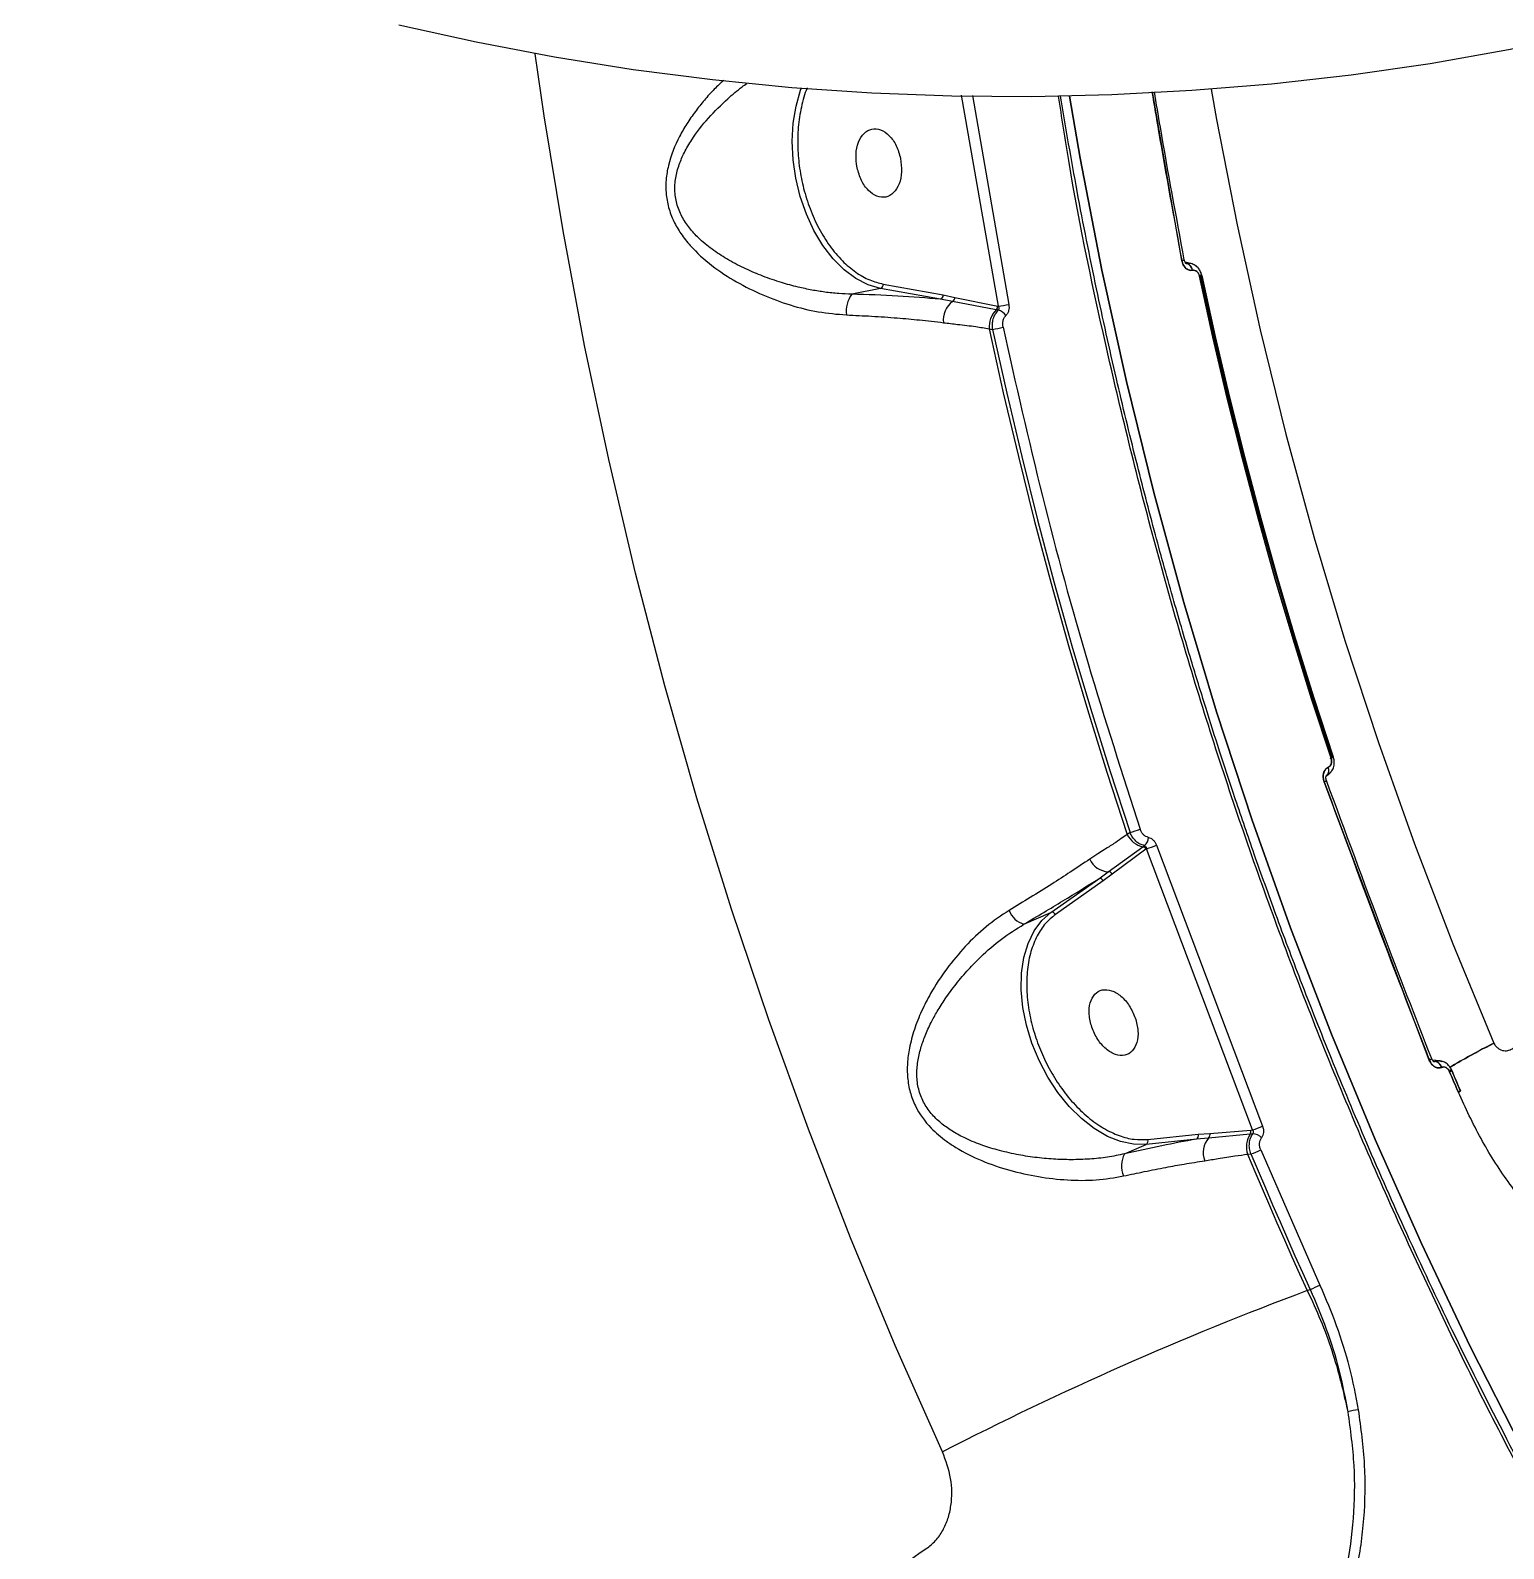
# Model space of a CAD drawing. Header units: millimetres. Extents: x -7083 to 7374, y -8368 to 7509.
# Drawn here: x 2480.2 to 2671.4, y -667.5 to -470.4 of the extents above; entities that cross this region are included whole.
import ezdxf

# ---------------------------------------------------------------- set-up
doc = ezdxf.new("R2010")
doc.units = ezdxf.units.MM
for name, color, linetype in [('DIKOM_ОБЪЕКТ', 7, 'Continuous'), ('DIKOM_РАЗМЕР_ЗОНА', 7, 'Continuous'), ('DIKOM_РАЗМЕР_ОБЪЕКТА', 7, 'Continuous')]:
    doc.layers.add(name, color=color, linetype=linetype)
doc.styles.add('style1', font='arial.ttf', dxfattribs={"width": 0.8})
doc.dimstyles.new('1-50', dxfattribs={"dimtxt": 300, "dimasz": 200, "dimexe": 100, "dimexo": 0, "dimgap": 100, "dimtad": 1, "dimtxsty": 'style1', "dimcen": 200, "dimclrd": 7, "dimclre": 7, "dimclrt": 7, "dimadec": 1, "dimazin": 2, "dimtfac": 1, "dimtmove": 0, "dimatfit": 2, "dimfxl": 0, "dimlwd": 25, "dimlwe": 18, "dimarcsym": 0})

# ---------------------------------------------------------------- blocks, each defined once
blk = doc.blocks.new('*D10')
at = {"layer": 'Defpoints', "color": 0, "transparency": 16777216}
for p in [(4593.55, 648.92), (-5583.43, 647.96), (4593.55, -5902.54)]:
    blk.add_point(p, dxfattribs=at)
at = {"layer": 'DIKOM_РАЗМЕР_ОБЪЕКТА', "color": 7, "lineweight": 18, "transparency": 16777216}
for p, q in [((4593.55, 648.92), (4593.55, -6002.54)), ((-5583.43, 647.96), (-5583.43, -6002.54))]:
    blk.add_line(p, q, dxfattribs=at)
at = {"layer": 'DIKOM_РАЗМЕР_ОБЪЕКТА', "color": 7, "lineweight": 25, "transparency": 16777216}
blk.add_line((-5383.43, -5902.54), (4393.55, -5902.54), dxfattribs=at)
at = {"layer": 'DIKOM_РАЗМЕР_ОБЪЕКТА', "color": 7, "transparency": 16777216}
for points in [[(-5383.43, -5869.2), (-5383.43, -5935.87), (-5583.43, -5902.54)], [(4393.55, -5869.2), (4393.55, -5935.87), (4593.55, -5902.54)]]:
    blk.add_solid(points, dxfattribs=at)
at = {"layer": 'DIKOM_РАЗМЕР_ОБЪЕКТА', "color": 7, "transparency": 16777216, "insert": (-226.13, -5649.37), "char_height": 300, "attachment_point": 5, "style": 'style1'}
blk.add_mtext('10150', dxfattribs=at)
blk = doc.blocks.new('*D11')
at = {"layer": 'Defpoints', "color": 0, "transparency": 16777216}
for p in [(-321.71, 5509.06), (-348.71, -4811.52), (5568.58, -4811.52)]:
    blk.add_point(p, dxfattribs=at)
at = {"layer": 'DIKOM_РАЗМЕР_ОБЪЕКТА', "color": 7, "lineweight": 18, "transparency": 16777216}
for p, q in [((-321.71, 5509.06), (5668.58, 5509.06)), ((-348.71, -4811.52), (5668.58, -4811.52))]:
    blk.add_line(p, q, dxfattribs=at)
at = {"layer": 'DIKOM_РАЗМЕР_ОБЪЕКТА', "color": 7, "lineweight": 25, "transparency": 16777216}
blk.add_line((5568.58, 5309.06), (5568.58, -4611.52), dxfattribs=at)
at = {"layer": 'DIKOM_РАЗМЕР_ОБЪЕКТА', "color": 7, "transparency": 16777216}
for points in [[(5535.25, 5309.06), (5601.91, 5309.06), (5568.58, 5509.06)], [(5535.25, -4611.52), (5601.91, -4611.52), (5568.58, -4811.52)]]:
    blk.add_solid(points, dxfattribs=at)
at = {"layer": 'DIKOM_РАЗМЕР_ОБЪЕКТА', "color": 7, "transparency": 16777216, "insert": (5315.31, 775.23), "char_height": 300, "attachment_point": 5, "rotation": 90, "style": 'style1'}
blk.add_mtext('10300', dxfattribs=at)
blk = doc.blocks.new('*D12')
at = {"layer": 'Defpoints', "color": 0, "transparency": 16777216}
for p in [(-621.71, 7509.06), (-373.6, -6811.53), (7273.89, -6811.53)]:
    blk.add_point(p, dxfattribs=at)
at = {"layer": 'DIKOM_РАЗМЕР_ЗОНА', "color": 7, "lineweight": 18, "transparency": 16777216}
for p, q in [((-621.71, 7509.06), (7373.89, 7509.06)), ((-373.6, -6811.53), (7373.89, -6811.53))]:
    blk.add_line(p, q, dxfattribs=at)
at = {"layer": 'DIKOM_РАЗМЕР_ЗОНА', "color": 7, "lineweight": 25, "transparency": 16777216}
blk.add_line((7273.89, 7309.06), (7273.89, -6611.53), dxfattribs=at)
at = {"layer": 'DIKOM_РАЗМЕР_ЗОНА', "color": 7, "transparency": 16777216}
for points in [[(7240.56, 7309.06), (7307.22, 7309.06), (7273.89, 7509.06)], [(7240.56, -6611.53), (7307.22, -6611.53), (7273.89, -6811.53)]]:
    blk.add_solid(points, dxfattribs=at)
at = {"layer": 'DIKOM_РАЗМЕР_ЗОНА', "color": 7, "transparency": 16777216, "insert": (7020.62, 1288.25), "char_height": 300, "attachment_point": 5, "rotation": 90, "style": 'style1'}
blk.add_mtext('14300', dxfattribs=at)
blk = doc.blocks.new('*D13')
at = {"layer": 'Defpoints', "color": 0, "transparency": 16777216}
for p in [(6593.53, 996.24), (-7083.43, 647.96), (6593.53, -8268.31)]:
    blk.add_point(p, dxfattribs=at)
at = {"layer": 'DIKOM_РАЗМЕР_ЗОНА', "color": 7, "lineweight": 18, "transparency": 16777216}
for p, q in [((6593.53, 996.24), (6593.53, -8368.31)), ((-7083.43, 647.96), (-7083.43, -8368.31))]:
    blk.add_line(p, q, dxfattribs=at)
at = {"layer": 'DIKOM_РАЗМЕР_ЗОНА', "color": 7, "lineweight": 25, "transparency": 16777216}
blk.add_line((-6883.43, -8268.31), (6393.53, -8268.31), dxfattribs=at)
at = {"layer": 'DIKOM_РАЗМЕР_ЗОНА', "color": 7, "transparency": 16777216}
for points in [[(-6883.43, -8234.97), (-6883.43, -8301.64), (-7083.43, -8268.31)], [(6393.53, -8234.97), (6393.53, -8301.64), (6593.53, -8268.31)]]:
    blk.add_solid(points, dxfattribs=at)
at = {"layer": 'DIKOM_РАЗМЕР_ЗОНА', "color": 7, "transparency": 16777216, "insert": (322.1, -8015.03), "char_height": 300, "attachment_point": 5, "style": 'style1'}
blk.add_mtext('13650', dxfattribs=at)

msp = doc.modelspace()

# ---------------------------------------------------------------- linework, layer by layer
at = {"layer": 'DIKOM_ОБЪЕКТ', "color": 7, "linetype": 'Continuous', "lineweight": 15}
for p, q in [((2629.66, -500.317), (2625.859, -478.43)), ((2605.848, -506.256), (2601.079, -478.873)), ((2602.481, -478.884), (2607.205, -506.008)), ((2629.694, -500.31), (2629.651, -500.305)), ((2629.778, -500.664), (2629.785, -500.665)), ((2630.948, -500.736), (2630.089, -500.54)), ((2630.31, -500.711), (2630.175, -500.701)), ((2630.205, -500.699), (2630.31, -500.711)), ((2630.217, -500.682), (2630.329, -500.707)), ((2630.329, -500.707), (2630.218, -500.681)), ((2630.31, -500.711), (2630.329, -500.707)), ((2630.855, -500.719), (2630.329, -500.707)), ((2631.034, -501.585), (2631.054, -501.581)), ((2631.054, -501.581), (2631.034, -501.585)), ((2632.136, -502.277), (2631.896, -502.217)), ((2632.136, -502.277), (2631.898, -502.222)), ((2590.545, -503.937), (2586.826, -504.679)), ((2598.339, -505.351), (2590.545, -503.937)), ((2590.904, -503.371), (2598.698, -504.785)), ((2599.894, -505.645), (2598.339, -505.351)), ((2598.698, -504.785), (2600.201, -505.101)), ((2605.578, -506.716), (2599.894, -505.645)), ((2600.201, -505.101), (2605.765, -506.241)), ((2605.765, -506.241), (2605.848, -506.256)), ((2605.842, -506.764), (2605.578, -506.716)), ((2604.661, -509.175), (2605.109, -509.253)), ((2648.926, -564.952), (2649.201, -564.761)), ((2648.927, -564.953), (2649.201, -564.761)), ((2648.366, -567.215), (2648.455, -567.149)), ((2648.419, -567.194), (2648.677, -567.02)), ((2648.455, -567.149), (2648.474, -567.141)), ((2648.474, -567.141), (2648.842, -566.847)), ((2648.67, -566.077), (2648.651, -566.085)), ((2648.651, -566.085), (2648.67, -566.077)), ((2648.809, -566.928), (2648.931, -566.776)), ((2648.117, -567.876), (2648.204, -567.823)), ((2661.785, -604.067), (2648.135, -567.961)), ((2622.94, -574.539), (2622.581, -574.789)), ((2620.104, -579.64), (2624.608, -576.392)), ((2625.008, -576.697), (2620.641, -579.936)), ((2624.608, -576.392), (2624.819, -576.244)), ((2625.075, -576.65), (2625.008, -576.697)), ((2638.846, -613.134), (2625.075, -576.65)), ((2626.373, -576.187), (2640.134, -612.642)), ((2612.661, -584.911), (2618.874, -580.534)), ((2619.464, -580.817), (2613.252, -585.194)), ((2618.874, -580.534), (2620.104, -579.64)), ((2620.641, -579.936), (2619.464, -580.817)), ((2609.158, -586.443), (2612.661, -584.911)), ((2661.867, -603.964), (2661.747, -603.968)), ((2661.907, -604.011), (2661.867, -603.964)), ((2661.94, -604.053), (2661.867, -603.964)), ((2661.929, -604.32), (2661.935, -604.319)), ((2663.191, -604.178), (2662.178, -604.087)), ((2662.492, -604.278), (2662.348, -604.297)), ((2662.375, -604.257), (2662.511, -604.27)), ((2662.375, -604.258), (2662.511, -604.27)), ((2662.492, -604.278), (2662.379, -604.283)), ((2662.511, -604.27), (2662.492, -604.278)), ((2662.511, -604.27), (2663.098, -604.175)), ((2663.261, -604.221), (2663.406, -604.265)), ((2663.37, -605.02), (2663.389, -605.011)), ((2663.389, -605.011), (2663.37, -605.02)), ((2664.576, -605.428), (2664.297, -605.396)), ((2664.576, -605.428), (2664.3, -605.402)), ((2665.831, -608.097), (2664.695, -605.426)), ((2665.712, -608.099), (2665.504, -608.154)), ((2665.506, -608.158), (2665.712, -608.099)), ((2631.568, -614.333), (2625.035, -615.014)), ((2625.251, -614.384), (2631.783, -613.704)), ((2633.123, -614.187), (2631.568, -614.333)), ((2631.783, -613.704), (2633.292, -613.59)), ((2638.536, -613.67), (2633.123, -614.187)), ((2633.292, -613.59), (2638.609, -613.158)), ((2638.87, -613.635), (2638.536, -613.67)), ((2638.609, -613.158), (2638.846, -613.134)), ((2622.227, -616.242), (2625.035, -615.014)), ((2638.198, -616.301), (2638.631, -616.255)), ((2639.903, -615.734), (2647.581, -633.265)), ((2645.945, -633.994), (2646.325, -633.825))]:
    msp.add_line(p, q, dxfattribs=at)
at = {"layer": 'DIKOM_ОБЪЕКТ', "color": 7, "linetype": 'Continuous', "lineweight": 15, "flags": 128}
for points in [[(2692.199, -468.517), (2682.177, -470.905), (2672.065, -472.992), (2661.876, -474.774), (2651.621, -476.249), (2641.315, -477.416), (2630.968, -478.273), (2620.593, -478.82), (2610.202, -479.054), (2599.809, -478.977), (2589.425, -478.588), (2579.064, -477.888), (2568.736, -476.877), (2558.456, -475.557), (2548.235, -473.929), (2538.085, -471.996), (2528.018, -469.76)], [(2598.598, -654.915), (2592.477, -641.103), (2586.676, -627.149), (2581.198, -613.06), (2576.047, -598.846), (2571.226, -584.512), (2566.737, -570.068), (2562.582, -555.521), (2558.765, -540.879), (2555.286, -526.15), (2552.148, -511.343), (2549.353, -496.465), (2546.902, -481.524), (2545.729, -473.482)], [(2590.545, -503.937), (2588.94, -503.47), (2587.356, -502.658), (2585.83, -501.519), (2584.394, -500.079), (2583.08, -498.369), (2581.916, -496.426), (2580.928, -494.293), (2580.138, -492.017), (2579.564, -489.647), (2579.216, -487.235), (2579.104, -484.835), (2579.23, -482.498), (2579.59, -480.276), (2580.177, -478.217), (2580.262, -477.985)], [(2633.478, -478.094), (2634.173, -482.016), (2636.826, -495.705), (2639.821, -509.322), (2643.155, -522.856), (2646.827, -536.3), (2650.834, -549.646), (2655.174, -562.883), (2659.843, -576.004), (2664.839, -589.001), (2670.159, -601.865)], [(2633.478, -478.094), (2634.173, -482.016), (2636.826, -495.705), (2639.821, -509.322), (2643.155, -522.856), (2646.827, -536.3), (2650.834, -549.646), (2655.174, -562.883), (2659.843, -576.004), (2664.839, -589.001), (2670.159, -601.865)], [(2688.137, -680.228), (2680.799, -667.411), (2673.787, -654.407), (2667.106, -641.225), (2660.758, -627.874), (2654.75, -614.362), (2649.084, -600.698), (2643.764, -586.892), (2638.794, -572.952), (2634.177, -558.887), (2629.916, -544.707), (2626.014, -530.42), (2622.474, -516.037), (2619.297, -501.567), (2616.486, -487.019), (2615.096, -478.983)], [(2615.096, -478.983), (2616.486, -487.019), (2619.297, -501.567), (2622.474, -516.037), (2626.014, -530.42), (2629.916, -544.707), (2634.177, -558.887), (2638.794, -572.952), (2643.764, -586.892), (2649.084, -600.698), (2654.75, -614.362), (2660.758, -627.874), (2667.106, -641.225), (2673.787, -654.407), (2680.799, -667.411), (2688.137, -680.228)], [(2632.251, -502.264), (2632.265, -502.266), (2632.264, -502.271), (2632.247, -502.279), (2632.215, -502.29), (2632.169, -502.305), (2632.108, -502.322), (2632.035, -502.341), (2631.95, -502.362)], [(2631.95, -502.362), (2633.696, -510.282), (2635.554, -518.175), (2637.524, -526.04), (2639.604, -533.876), (2641.796, -541.681), (2644.097, -549.453), (2646.508, -557.19), (2649.028, -564.892)], [(2649.028, -564.892), (2646.508, -557.19), (2644.097, -549.453), (2641.796, -541.681), (2639.604, -533.876), (2637.524, -526.04), (2635.554, -518.175), (2633.696, -510.282), (2631.95, -502.362)], [(2649.201, -564.761), (2646.683, -557.065), (2644.274, -549.333), (2641.974, -541.566), (2639.785, -533.768), (2637.706, -525.937), (2635.738, -518.078), (2633.881, -510.19), (2632.136, -502.277)], [(2649.201, -564.761), (2646.683, -557.065), (2644.274, -549.333), (2641.974, -541.566), (2639.785, -533.768), (2637.706, -525.937), (2635.738, -518.078), (2633.881, -510.19), (2632.136, -502.277)], [(2632.251, -502.264), (2633.996, -510.177), (2635.852, -518.064), (2637.82, -525.923), (2639.899, -533.752), (2642.088, -541.55), (2644.388, -549.315), (2646.797, -557.047), (2649.315, -564.742)], [(2604.661, -509.175), (2606.495, -517.484), (2608.447, -525.766), (2610.515, -534.02), (2612.698, -542.242), (2614.997, -550.432), (2617.411, -558.587), (2619.939, -566.707), (2622.581, -574.789)], [(2605.109, -509.253), (2606.936, -517.521), (2608.879, -525.761), (2610.938, -533.973), (2613.11, -542.154), (2615.398, -550.302), (2617.799, -558.417), (2620.313, -566.497), (2622.94, -574.539)], [(2649.028, -564.892), (2649.11, -564.859), (2649.18, -564.829), (2649.238, -564.803), (2649.283, -564.782), (2649.313, -564.764), (2649.329, -564.752), (2649.329, -564.744), (2649.315, -564.742)], [(2649.315, -564.742), (2649.331, -564.746), (2649.321, -564.759), (2649.284, -564.781), (2649.222, -564.811), (2649.135, -564.848), (2649.028, -564.892)], [(2625.035, -615.014), (2623.408, -615.006), (2621.717, -614.657), (2619.997, -613.972), (2618.288, -612.968), (2616.625, -611.666), (2615.047, -610.095), (2613.586, -608.288), (2612.276, -606.287), (2611.144, -604.134), (2610.216, -601.876), (2609.512, -599.564), (2609.048, -597.247), (2608.832, -594.977), (2608.872, -592.803), (2609.164, -590.773), (2609.704, -588.93), (2610.479, -587.317), (2611.472, -585.967), (2612.661, -584.911)], [(2664.687, -605.405), (2664.702, -605.408), (2664.702, -605.417), (2664.688, -605.432), (2664.659, -605.453), (2664.616, -605.48), (2664.56, -605.512), (2664.492, -605.548), (2664.413, -605.588)], [(2664.413, -605.588), (2664.554, -605.922), (2664.696, -606.257), (2664.838, -606.591), (2664.98, -606.925), (2665.122, -607.259), (2665.264, -607.593), (2665.407, -607.927), (2665.55, -608.261)], [(2665.55, -608.261), (2665.407, -607.927), (2665.264, -607.593), (2665.122, -607.259), (2664.98, -606.925), (2664.838, -606.591), (2664.696, -606.257), (2664.554, -605.922), (2664.413, -605.588)], [(2664.687, -605.405), (2664.829, -605.739), (2664.97, -606.073), (2665.112, -606.407), (2665.254, -606.741), (2665.396, -607.075), (2665.538, -607.408), (2665.681, -607.742), (2665.823, -608.076)], [(2665.55, -608.261), (2665.629, -608.221), (2665.697, -608.184), (2665.753, -608.152), (2665.795, -608.125), (2665.824, -608.104), (2665.838, -608.088), (2665.838, -608.079), (2665.823, -608.076)], [(2638.198, -616.301), (2639.135, -618.526), (2640.082, -620.748), (2641.037, -622.966), (2642.001, -625.179), (2642.974, -627.389), (2643.955, -629.595), (2644.946, -631.796), (2645.945, -633.994)], [(2638.631, -616.255), (2639.562, -618.465), (2640.502, -620.671), (2641.451, -622.873), (2642.408, -625.071), (2643.374, -627.266), (2644.349, -629.456), (2645.333, -631.643), (2646.325, -633.825)]]:
    msp.add_lwpolyline(points, dxfattribs=at)
at = {"layer": 'DIKOM_ОБЪЕКТ', "color": 7, "linetype": 'Continuous', "lineweight": 15}
for centre, radius, start, end in [((2629.167, -497.354), 3.004, 279.44022, 285.80281), ((2629.207, -497.506), 2.847, 279.15762, 285.86077), ((2630.04, -501.672), 0.999, 5.02844, 74.31028), ((2630.059, -501.668), 0.999, 5.02979, 74.31332), ((2631.73, -501.061), 1.32, 279.56554, 293.94952), ((2590.368, -503.428), 0.539, 289.21898, 6.03063), ((2589.939, -506.911), 3.83, 144.36759, 186.99926), ((2598.162, -504.842), 0.539, 289.21898, 6.03063), ((2601.816, -508.09), 3.11, 128.17042, 185.3887), ((2599.62, -505.131), 0.582, 298.0743, 3.00952), ((2605.145, -506.272), 0.62, 314.24559, 2.85992), ((2598.205, -460.504), 46.386, 279.48341, 281.18775), ((2607.769, -508.934), 3.117, 134.64385, 184.43061), ((2605.511, -508.267), 1.539, 31.38321, 77.57809), ((2601.215, -487.299), 22.297, 280.05787, 283.59582), ((2647.861, -566.49), 0.888, 312.03812, 27.15476), ((2647.88, -566.482), 0.888, 312.03529, 27.15321), ((2647.996, -567.371), 0.606, 283.2013, 316.1779), ((2647.894, -567.177), 0.819, 287.1154, 311.25816), ((2625.209, -573.551), 2.904, 205.24205, 258.07376), ((2619.033, -560.386), 14.682, 285.4316, 290.80253), ((2623.957, -575.191), 1.361, 309.297, 0.74188), ((2624.493, -576.958), 0.577, 26.86398, 78.48564), ((2622.049, -566.11), 10.966, 286.0144, 293.2224), ((2620.26, -576.883), 2.761, 203.68219, 266.74369), ((2619.007, -581.014), 0.498, 23.26514, 105.54562), ((2620.159, -580.175), 0.538, 26.35453, 95.88201), ((2610.037, -583.585), 2.99, 200.83441, 252.90513), ((2612.795, -585.39), 0.498, 23.26514, 105.54562), ((2733.134, -723.502), 136.973, 117.37213, 120.14788), ((2661.441, -603.038), 1.085, 288.4584, 306.59095), ((2661.465, -603.07), 1.047, 287.79076, 306.54627), ((2662.372, -605.312), 1.04, 16.30858, 83.3509), ((2662.39, -605.303), 1.04, 16.30987, 83.35406), ((2664.205, -604.923), 0.697, 287.39334, 315.68412), ((2633.761, -597.882), 16.077, 288.43903, 293.35335), ((2624.762, -614.568), 0.522, 301.49902, 20.6684), ((2631.295, -613.888), 0.522, 301.49902, 20.6684), ((2635.402, -616.085), 2.966, 140.21273, 200.70405), ((2632.756, -613.761), 0.563, 310.68983, 17.68434), ((2641.037, -615.329), 3.001, 146.45148, 198.90404), ((2638.039, -613.338), 0.597, 326.20826, 17.49217), ((2638.855, -615.155), 1.52, 40.57643, 89.44019), ((2625.172, -617.798), 3.332, 152.14914, 203.28907), ((2634.713, -604.869), 12.041, 288.98728, 295.53382), ((2800.423, -1047.629), 441.54, 110.47883, 117.19964), ((2642.402, -623.345), 11.19, 290.52265, 297.56577), ((2653.004, -655.493), 6.051, 94.17627, 107.24297)]:
    msp.add_arc(centre, radius, start, end, dxfattribs=at)
for points, knots in [([(2570.205, -476.942), (2569.79, -477.313), (2568.899, -478.112), (2567.691, -479.488), (2566.488, -480.986), (2565.408, -482.551), (2564.089, -484.825), (2563.107, -487.252), (2562.687, -489.776), (2562.674, -491.61), (2562.997, -493.453), (2563.672, -495.232), (2564.642, -496.891), (2566.222, -498.889), (2568.616, -501.041), (2571.815, -503.136), (2575.248, -504.839), (2578.821, -506.141), (2582.49, -507.072), (2584.92, -507.275), (2586.138, -507.377)], [0, 0, 0, 0, 0.0352372, 0.0757872, 0.1153581, 0.1566011, 0.1957328, 0.2815125, 0.3201042, 0.3568304, 0.3967968, 0.4376191, 0.4765103, 0.5182553, 0.5987823, 0.6793669, 0.7594634, 0.8400103, 0.9198037, 1, 1, 1, 1]), ([(2586.826, -504.679), (2586.263, -504.662), (2585.103, -504.625), (2583.375, -504.436), (2581.61, -504.153), (2579.727, -503.75), (2577.589, -503.167), (2575.327, -502.389), (2573.034, -501.42), (2570.905, -500.322), (2568.893, -499.05), (2567.225, -497.717), (2565.863, -496.293), (2564.834, -494.824), (2564.113, -493.169), (2563.802, -491.38), (2563.902, -489.88), (2564.156, -488.709), (2564.5, -487.601), (2565.101, -486.224), (2566.3, -484.166), (2568.163, -481.785), (2570.43, -479.555), (2572.142, -478.089), (2573.002, -477.476), (2573.215, -477.324)], [0, 0, 0, 0, 0.0376156, 0.0775191, 0.1143858, 0.1546538, 0.2029248, 0.2582288, 0.3098178, 0.3647069, 0.4142423, 0.4653303, 0.5043173, 0.5430951, 0.5820666, 0.6209952, 0.6598397, 0.6788353, 0.6989196, 0.7352296, 0.7765637, 0.8539744, 0.931329, 0.982951, 1, 1, 1, 1]), ([(2581.051, -477.911), (2581.043, -477.928), (2580.683, -478.647), (2580.257, -480.368), (2579.831, -482.97), (2579.773, -485.672), (2580.011, -488.349), (2580.54, -491.01), (2581.373, -493.645), (2582.516, -496.177), (2583.935, -498.469), (2585.567, -500.405), (2587.326, -501.888), (2589.124, -502.921), (2590.32, -503.223), (2590.904, -503.371)], [0, 0, 0, 0, 0.0020726, 0.088591, 0.1736883, 0.2560785, 0.3347151, 0.4133517, 0.4957418, 0.5808391, 0.6673575, 0.753876, 0.8389733, 0.9213634, 1, 1, 1, 1]), ([(2625.775, -478.434), (2626.061, -480.147), (2627.282, -487.452), (2628.629, -494.739), (2629.66, -500.317)], [0, 0, 0, 0, 0.2345463, 1, 1, 1, 1]), ([(2629.985, -500.245), (2628.924, -494.507), (2627.58, -487.238), (2626.363, -479.952), (2626.106, -478.417)], [0, 0, 0, 0, 0.7893751, 1, 1, 1, 1]), ([(2686.845, -681.122), (2682.552, -673.622), (2673.967, -658.62), (2662.364, -635.404), (2651.725, -611.724), (2642.159, -587.573), (2633.668, -563.013), (2626.249, -538.094), (2620.016, -512.851), (2615.821, -493.12), (2614.087, -481.758), (2613.661, -478.969)], [0, 0, 0, 0, 0.1201141, 0.2402281, 0.3603422, 0.4804563, 0.6005704, 0.7206844, 0.8407985, 0.9609126, 1, 1, 1, 1]), ([(2687.136, -680.875), (2684.338, -676.036), (2678.904, -666.641), (2671.486, -652.692), (2664.848, -639.442), (2658.959, -626.915), (2653.753, -615.154), (2649.174, -604.188), (2645.266, -594.293), (2641.947, -585.449), (2639.145, -577.629), (2636.716, -570.554), (2634.62, -564.2), (2632.699, -558.158), (2630.714, -551.681), (2628.526, -544.216), (2626.132, -535.59), (2623.628, -525.968), (2621.061, -515.339), (2618.494, -503.692), (2616.042, -491.468), (2614.616, -483.097), (2613.914, -478.971)], [0, 0, 0, 0, 0.0777901, 0.1510285, 0.2197152, 0.28385, 0.343433, 0.3984641, 0.4489433, 0.4912171, 0.529666, 0.5642899, 0.5950888, 0.6225562, 0.6522937, 0.6891232, 0.7305319, 0.7765199, 0.8270872, 0.8822336, 0.9419592, 1, 1, 1, 1]), ([(2629.66, -500.317), (2629.72, -500.531), (2629.842, -500.958), (2630.226, -501.391), (2630.643, -501.612), (2630.904, -501.594), (2631.034, -501.585)], [0, 0, 0, 0, 0.279515, 0.5589463, 0.7793103, 1, 1, 1, 1]), ([(2631.034, -501.585), (2630.961, -501.594), (2630.815, -501.614), (2630.516, -501.552), (2630.161, -501.337), (2629.817, -500.89), (2629.712, -500.508), (2629.66, -500.317)], [0, 0, 0, 0, 0.1257369, 0.251488, 0.5008063, 0.75027, 1, 1, 1, 1]), ([(2630.197, -500.709), (2630.195, -500.704), (2630.19, -500.694), (2630.123, -500.614), (2630.04, -500.464), (2630.003, -500.317), (2629.985, -500.244)], [0, 0, 0, 0, 0.2459559, 0.5022827, 0.7529326, 1, 1, 1, 1]), ([(2630.31, -500.711), (2630.288, -500.715), (2630.26, -500.721), (2630.23, -500.715), (2630.223, -500.713)], [0, 0, 0, 0, 0.7951445, 1, 1, 1, 1]), ([(2632.266, -502.267), (2632.22, -502.102), (2632.124, -501.761), (2631.824, -501.298), (2631.402, -500.903), (2631.04, -500.781), (2630.854, -500.718)], [0, 0, 0, 0, 0.2254955, 0.4661979, 0.725747, 1, 1, 1, 1]), ([(2631.95, -502.362), (2631.913, -502.241), (2631.84, -501.999), (2631.614, -501.724), (2631.338, -501.562), (2631.149, -501.575), (2631.054, -501.581)], [0, 0, 0, 0, 0.2500201, 0.4999143, 0.7497084, 1, 1, 1, 1]), ([(2631.054, -501.581), (2631.16, -501.576), (2631.373, -501.565), (2631.655, -501.762), (2631.857, -502.042), (2631.919, -502.256), (2631.95, -502.362)], [0, 0, 0, 0, 0.2797673, 0.559852, 0.7798294, 1, 1, 1, 1]), ([(2649.321, -564.759), (2648.68, -562.829), (2647.469, -559.176), (2645.821, -553.983), (2644.408, -549.401), (2643.219, -545.433), (2642.24, -542.083), (2641.43, -539.253), (2640.539, -536.087), (2639.405, -531.959), (2637.917, -526.342), (2636.178, -519.46), (2634.225, -511.306), (2632.942, -505.426), (2632.254, -502.276)], [0, 0, 0, 0, 0.0941657, 0.1782539, 0.2522645, 0.3161975, 0.3700529, 0.4138307, 0.4524776, 0.5223116, 0.611981, 0.7214856, 0.8508253, 1, 1, 1, 1]), ([(2598.339, -505.351), (2596.525, -505.196), (2592.894, -504.887), (2588.849, -504.749), (2586.826, -504.679)], [0, 0, 0, 0, 0.4996665, 1, 1, 1, 1]), ([(2605.848, -506.256), (2605.867, -506.304), (2605.905, -506.399), (2605.92, -506.539), (2605.904, -506.667), (2605.863, -506.732), (2605.842, -506.764)], [0, 0, 0, 0, 0.2647219, 0.5211879, 0.7660517, 1, 1, 1, 1]), ([(2607.205, -506.008), (2607.222, -506.146), (2607.256, -506.421), (2607.194, -506.825), (2607.057, -507.192), (2606.903, -507.374), (2606.825, -507.465)], [0, 0, 0, 0, 0.2504764, 0.5005809, 0.7505156, 1, 1, 1, 1]), ([(2586.138, -507.377), (2587.228, -507.427), (2589.482, -507.528), (2592.643, -507.751), (2595.779, -508.03), (2597.7, -508.26), (2598.72, -508.382)], [0, 0, 0, 0, 0.242581, 0.5016301, 0.7354752, 1, 1, 1, 1]), ([(2605.109, -509.253), (2605.087, -509.02), (2605.045, -508.552), (2605.174, -507.861), (2605.431, -507.231), (2605.705, -506.92), (2605.842, -506.764)], [0, 0, 0, 0, 0.249214, 0.4986048, 0.7489638, 1, 1, 1, 1]), ([(2606.456, -508.971), (2606.435, -508.829), (2606.393, -508.547), (2606.449, -508.128), (2606.587, -507.747), (2606.746, -507.559), (2606.825, -507.465)], [0, 0, 0, 0, 0.2507203, 0.5007149, 0.7505403, 1, 1, 1, 1]), ([(2598.72, -508.382), (2599.341, -508.455), (2600.802, -508.627), (2602.79, -508.844), (2604.088, -509.073), (2604.661, -509.175)], [0, 0, 0, 0, 0.2924979, 0.6878074, 1, 1, 1, 1]), ([(2649.028, -564.892), (2649.061, -565.03), (2649.126, -565.308), (2649.049, -565.68), (2648.889, -565.948), (2648.743, -566.034), (2648.67, -566.077)], [0, 0, 0, 0, 0.2787485, 0.5585837, 0.7792918, 1, 1, 1, 1]), ([(2648.67, -566.077), (2648.752, -566.026), (2648.917, -565.925), (2649.068, -565.627), (2649.118, -565.263), (2649.058, -565.015), (2649.028, -564.892)], [0, 0, 0, 0, 0.2503241, 0.4998674, 0.7496178, 1, 1, 1, 1]), ([(2649.048, -566.629), (2649.111, -566.559), (2649.307, -566.339), (2649.437, -565.845), (2649.469, -565.266), (2649.375, -564.914), (2649.331, -564.746)], [0, 0, 0, 0, 0.1459036, 0.4605453, 0.7437857, 1, 1, 1, 1]), ([(2648.135, -567.961), (2648.082, -567.769), (2647.978, -567.385), (2648.042, -566.806), (2648.232, -566.416), (2648.452, -566.189), (2648.585, -566.119), (2648.651, -566.085)], [0, 0, 0, 0, 0.2497295, 0.4991926, 0.7485103, 0.8742091, 1, 1, 1, 1]), ([(2648.651, -566.085), (2648.508, -566.178), (2648.222, -566.365), (2648.022, -566.898), (2647.992, -567.456), (2648.087, -567.792), (2648.135, -567.961)], [0, 0, 0, 0, 0.2797809, 0.559625, 0.7797346, 1, 1, 1, 1]), ([(2648.434, -567.791), (2648.421, -567.754), (2648.397, -567.678), (2648.375, -567.567), (2648.365, -567.462), (2648.365, -567.339), (2648.385, -567.228), (2648.382, -567.208), (2648.381, -567.198)], [0, 0, 0, 0, 0.1138453, 0.2311621, 0.3516225, 0.4747402, 0.7304975, 1, 1, 1, 1]), ([(2648.954, -566.757), (2648.975, -566.744), (2649.02, -566.716), (2649.039, -566.659), (2649.048, -566.629)], [0, 0, 0, 0, 0.4694033, 1, 1, 1, 1]), ([(2648.135, -567.961), (2650.626, -574.717), (2655.074, -586.783), (2659.734, -598.786), (2661.785, -604.067)], [0, 0, 0, 0, 0.559995, 1, 1, 1, 1]), ([(2662.089, -603.912), (2659.979, -598.479), (2655.318, -586.472), (2650.87, -574.402), (2648.434, -567.793)], [0, 0, 0, 0, 0.4524825, 1, 1, 1, 1]), ([(2622.581, -574.789), (2622.326, -574.972), (2621.769, -575.369), (2620.77, -576.033), (2619.742, -576.692), (2618.694, -577.354), (2618.072, -577.767), (2617.732, -577.992)], [0, 0, 0, 0, 0.1771021, 0.3848347, 0.6442005, 0.8052414, 1, 1, 1, 1]), ([(2624.819, -576.244), (2624.624, -576.19), (2624.235, -576.082), (2623.698, -575.691), (2623.24, -575.174), (2623.04, -574.751), (2622.94, -574.539)], [0, 0, 0, 0, 0.2520092, 0.5025833, 0.7518916, 1, 1, 1, 1]), ([(2625.318, -575.173), (2625.203, -575.139), (2624.974, -575.071), (2624.666, -574.827), (2624.408, -574.506), (2624.301, -574.243), (2624.248, -574.111)], [0, 0, 0, 0, 0.25043, 0.5004767, 0.7503939, 1, 1, 1, 1]), ([(2625.318, -575.173), (2625.429, -575.206), (2625.652, -575.271), (2625.953, -575.503), (2626.208, -575.81), (2626.318, -576.062), (2626.373, -576.187)], [0, 0, 0, 0, 0.250145, 0.5002944, 0.7503473, 1, 1, 1, 1]), ([(2624.819, -576.244), (2624.852, -576.258), (2624.92, -576.288), (2624.996, -576.382), (2625.052, -576.504), (2625.067, -576.601), (2625.075, -576.65)], [0, 0, 0, 0, 0.2342408, 0.4797597, 0.7357557, 1, 1, 1, 1]), ([(2617.732, -577.992), (2616.894, -578.55), (2615.317, -579.602), (2612.711, -581.275), (2610.066, -582.934), (2608.163, -584.09), (2607.242, -584.649)], [0, 0, 0, 0, 0.2654265, 0.500016, 0.7581797, 1, 1, 1, 1]), ([(2609.158, -586.443), (2610.886, -585.423), (2614.336, -583.386), (2617.363, -581.484), (2618.874, -580.534)], [0, 0, 0, 0, 0.5008852, 1, 1, 1, 1]), ([(2607.242, -584.649), (2606.234, -585.324), (2604.217, -586.675), (2601.511, -589.288), (2599.083, -592.199), (2597.223, -595.048), (2595.855, -597.704), (2594.911, -600.071), (2594.296, -602.343), (2594.014, -604.437), (2594.024, -606.365), (2594.349, -608.241), (2595.219, -610.56), (2596.573, -612.402), (2598.078, -613.807), (2599.145, -614.643), (2600.97, -615.854), (2603.681, -617.2), (2607.299, -618.435), (2611.04, -619.268), (2614.809, -619.687), (2618.568, -619.717), (2620.929, -619.316), (2622.112, -619.116)], [0, 0, 0, 0, 0.0624741, 0.125065, 0.1873409, 0.2498758, 0.2919389, 0.3339672, 0.3747903, 0.4072249, 0.4374468, 0.4691553, 0.5002048, 0.5586356, 0.5797997, 0.6020607, 0.6255581, 0.6879946, 0.7506604, 0.8130007, 0.8756723, 0.9376942, 1, 1, 1, 1]), ([(2622.227, -616.242), (2621.493, -616.397), (2620.019, -616.708), (2617.692, -616.945), (2615.35, -617.026), (2612.972, -616.949), (2610.59, -616.723), (2608.142, -616.331), (2605.784, -615.782), (2603.515, -615.067), (2601.52, -614.237), (2599.8, -613.293), (2598.35, -612.259), (2597.094, -611.042), (2596.076, -609.556), (2595.438, -607.86), (2595.218, -606.061), (2595.355, -604.264), (2595.749, -602.553), (2596.342, -600.862), (2597.063, -599.28), (2597.944, -597.677), (2599.011, -595.997), (2600.364, -594.163), (2601.913, -592.346), (2603.856, -590.364), (2606.216, -588.301), (2608.178, -587.062), (2609.158, -586.443)], [0, 0, 0, 0, 0.0408911, 0.0821017, 0.124425, 0.1644731, 0.206738, 0.2494695, 0.2940626, 0.3336284, 0.3746169, 0.4080183, 0.437351, 0.4687761, 0.5000145, 0.5314349, 0.5626964, 0.5940479, 0.6252753, 0.6544281, 0.6878227, 0.7162667, 0.7501649, 0.7918792, 0.8353617, 0.874988, 0.9375427, 1, 1, 1, 1]), ([(2613.252, -585.194), (2612.808, -585.558), (2611.898, -586.305), (2610.828, -587.935), (2610.022, -589.945), (2609.563, -592.302), (2609.475, -594.885), (2609.756, -597.568), (2610.367, -600.217), (2611.261, -602.766), (2612.422, -605.215), (2613.862, -607.555), (2615.568, -609.707), (2617.474, -611.548), (2619.492, -612.981), (2621.516, -613.937), (2623.464, -614.443), (2624.665, -614.403), (2625.251, -614.384)], [0, 0, 0, 0, 0.0590999, 0.1210209, 0.1849764, 0.25, 0.3150236, 0.3789791, 0.4409001, 0.5, 0.5590999, 0.6210209, 0.6849764, 0.75, 0.8150236, 0.8789791, 0.9409001, 1, 1, 1, 1]), ([(2664.472, -604.998), (2665.104, -604.627), (2666.681, -603.702), (2668.855, -602.553), (2670.159, -601.865)], [0, 0, 0, 0, 0.4004268, 1, 1, 1, 1]), ([(2670.159, -601.865), (2670.194, -601.937), (2670.267, -602.087), (2670.46, -602.339), (2670.736, -602.58), (2671.09, -602.769), (2671.56, -602.893), (2672.136, -602.859), (2672.512, -602.624), (2672.702, -602.506)], [0, 0, 0, 0, 0.0611175, 0.1258407, 0.2509501, 0.3723625, 0.5017263, 0.7495012, 1, 1, 1, 1]), ([(2661.785, -604.067), (2661.885, -604.265), (2662.084, -604.661), (2662.542, -605.004), (2662.992, -605.131), (2663.244, -605.057), (2663.37, -605.02)], [0, 0, 0, 0, 0.279515, 0.5589463, 0.7793103, 1, 1, 1, 1]), ([(2663.37, -605.02), (2663.3, -605.045), (2663.161, -605.096), (2662.856, -605.1), (2662.468, -604.965), (2662.047, -604.599), (2661.872, -604.245), (2661.785, -604.067)], [0, 0, 0, 0, 0.1257369, 0.251488, 0.5008063, 0.75027, 1, 1, 1, 1]), ([(2662.373, -604.303), (2662.368, -604.299), (2662.36, -604.292), (2662.283, -604.231), (2662.18, -604.107), (2662.119, -603.976), (2662.088, -603.91)], [0, 0, 0, 0, 0.2553295, 0.5047641, 0.7520931, 1, 1, 1, 1]), ([(2662.492, -604.278), (2662.47, -604.288), (2662.439, -604.301), (2662.4, -604.301), (2662.388, -604.3)], [0, 0, 0, 0, 0.6922579, 1, 1, 1, 1]), ([(2663.261, -604.221), (2663.183, -604.199), (2662.929, -604.128), (2662.682, -604.212), (2662.511, -604.27)], [0, 0, 0, 0, 0.3050969, 1, 1, 1, 1]), ([(2664.703, -605.41), (2664.627, -605.257), (2664.47, -604.943), (2664.099, -604.556), (2663.632, -604.259), (2663.273, -604.202), (2663.09, -604.172)], [0, 0, 0, 0, 0.2317903, 0.4749785, 0.7324776, 1, 1, 1, 1]), ([(2663.389, -605.011), (2663.492, -604.983), (2663.698, -604.927), (2664.012, -605.06), (2664.262, -605.292), (2664.363, -605.489), (2664.413, -605.588)], [0, 0, 0, 0, 0.2797673, 0.559852, 0.7798294, 1, 1, 1, 1]), ([(2664.413, -605.588), (2664.354, -605.476), (2664.237, -605.253), (2663.964, -605.031), (2663.663, -604.931), (2663.48, -604.985), (2663.389, -605.011)], [0, 0, 0, 0, 0.2500201, 0.4999143, 0.7497084, 1, 1, 1, 1]), ([(2719.123, -638.098), (2717.747, -638.725), (2714.995, -639.978), (2710.374, -640.865), (2705.5, -640.992), (2700.427, -640.282), (2695.27, -638.752), (2690.138, -636.418), (2685.134, -633.314), (2680.361, -629.482), (2675.922, -624.989), (2671.919, -619.905), (2668.369, -614.336), (2666.49, -610.287), (2665.55, -608.261)], [0, 0, 0, 0, 0.0836186, 0.1671647, 0.2504175, 0.3338511, 0.4173022, 0.5004885, 0.583737, 0.6671369, 0.7504577, 0.8333948, 0.9166264, 1, 1, 1, 1]), ([(2640.134, -612.642), (2640.177, -612.776), (2640.261, -613.044), (2640.271, -613.459), (2640.196, -613.852), (2640.072, -614.062), (2640.01, -614.167)], [0, 0, 0, 0, 0.2505986, 0.5006239, 0.7504884, 1, 1, 1, 1]), ([(2631.568, -614.333), (2630.085, -614.606), (2627.116, -615.152), (2623.858, -615.878), (2622.227, -616.242)], [0, 0, 0, 0, 0.4993217, 1, 1, 1, 1]), ([(2638.631, -616.255), (2638.56, -616.026), (2638.42, -615.569), (2638.412, -614.853), (2638.547, -614.176), (2638.762, -613.816), (2638.87, -613.635)], [0, 0, 0, 0, 0.2501853, 0.4999203, 0.7499354, 1, 1, 1, 1]), ([(2638.846, -613.134), (2638.868, -613.177), (2638.912, -613.264), (2638.935, -613.4), (2638.926, -613.53), (2638.889, -613.6), (2638.87, -613.635)], [0, 0, 0, 0, 0.2572967, 0.5097976, 0.7567793, 1, 1, 1, 1]), ([(2639.903, -615.734), (2639.856, -615.597), (2639.762, -615.324), (2639.746, -614.896), (2639.819, -614.491), (2639.946, -614.275), (2640.01, -614.167)], [0, 0, 0, 0, 0.2507927, 0.500723, 0.7505005, 1, 1, 1, 1]), ([(2632.628, -617.134), (2633.215, -617.039), (2634.584, -616.816), (2636.437, -616.496), (2637.658, -616.361), (2638.198, -616.301)], [0, 0, 0, 0, 0.2948345, 0.6880957, 1, 1, 1, 1]), ([(2622.112, -619.116), (2623.01, -618.922), (2624.882, -618.519), (2627.494, -618.008), (2630.124, -617.53), (2631.746, -617.273), (2632.628, -617.134)], [0, 0, 0, 0, 0.2408505, 0.501848, 0.7291689, 1, 1, 1, 1]), ([(2645.945, -633.994), (2646.536, -635.264), (2647.716, -637.8), (2649.663, -643.019), (2650.593, -647.043), (2651.211, -649.715)], [0, 0, 0, 0, 0.2519518, 0.5032918, 1, 1, 1, 1]), ([(2646.325, -633.825), (2647.052, -635.535), (2648.502, -638.944), (2650.147, -644.283), (2650.855, -647.9), (2651.21, -649.715)], [0, 0, 0, 0, 0.3340171, 0.6659828, 1, 1, 1, 1]), ([(2647.581, -633.265), (2648.321, -635.003), (2649.803, -638.481), (2651.48, -643.923), (2652.202, -647.614), (2652.563, -649.459)], [0, 0, 0, 0, 0.3332234, 0.6667398, 1, 1, 1, 1]), ([(2651.21, -649.715), (2651.524, -652.042), (2652.148, -656.68), (2652.026, -663.555), (2651.112, -670.208), (2649.329, -676.517), (2646.713, -682.386), (2643.291, -687.658), (2639.163, -692.324), (2635.871, -694.769), (2634.221, -695.994)], [0, 0, 0, 0, 0.1258778, 0.2507449, 0.3753321, 0.5006782, 0.6250915, 0.7504758, 0.875012, 1, 1, 1, 1]), ([(2652.563, -649.459), (2652.881, -651.836), (2653.515, -656.571), (2653.381, -663.591), (2652.436, -670.38), (2650.605, -676.816), (2647.925, -682.803), (2644.424, -688.179), (2640.204, -692.938), (2636.842, -695.435), (2635.158, -696.685)], [0, 0, 0, 0, 0.1258841, 0.2507513, 0.3753422, 0.5006865, 0.6251008, 0.7504822, 0.8750158, 1, 1, 1, 1]), ([(2596.498, -667.474), (2596.912, -667.147), (2597.742, -666.491), (2598.679, -665.138), (2599.355, -663.595), (2599.862, -661.352), (2599.849, -658.316), (2599.016, -656.05), (2598.598, -654.915)], [0, 0, 0, 0, 0.124917, 0.2502375, 0.3749282, 0.5004433, 0.7499019, 1, 1, 1, 1]), ([(2112.742, -935.079), (2114.55, -934.566), (2118.156, -933.542), (2124.319, -931.519), (2130.993, -929.155), (2138.215, -926.422), (2145.274, -923.611), (2152.004, -920.827), (2158.264, -918.165), (2164.758, -915.335), (2171.477, -912.341), (2178.409, -909.19), (2185.543, -905.887), (2194.968, -901.45), (2206.906, -895.707), (2221.601, -888.46), (2236.742, -880.826), (2250.079, -873.968), (2261.364, -868.083), (2270.453, -863.297), (2279.616, -858.427), (2288.841, -853.481), (2298.115, -848.466), (2307.429, -843.389), (2317.611, -837.794), (2328.669, -831.667), (2340.603, -824.992), (2352.526, -818.264), (2364.419, -811.495), (2376.263, -804.696), (2388.264, -797.751), (2400.411, -790.663), (2412.688, -783.44), (2424.857, -776.221), (2436.9, -769.02), (2448.801, -761.846), (2461.583, -754.081), (2475.206, -745.73), (2489.62, -736.807), (2503.762, -727.963), (2517.611, -719.216), (2532.476, -709.731), (2548.283, -699.524), (2564.9, -688.642), (2581.041, -677.93), (2591.352, -670.955), (2596.498, -667.474)], [0, 0, 0, 0, 0.0251762, 0.0502458, 0.075209, 0.100066, 0.1248168, 0.1429873, 0.1610638, 0.1790464, 0.1969351, 0.21473, 0.2324311, 0.2500384, 0.282696, 0.3149379, 0.3467642, 0.378175, 0.3959391, 0.4135675, 0.4310603, 0.4484175, 0.4656392, 0.4827252, 0.4996757, 0.521074, 0.5422607, 0.5632358, 0.5839991, 0.6045509, 0.624891, 0.6461777, 0.6672639, 0.6881494, 0.7088341, 0.7293181, 0.7496013, 0.7750478, 0.8002652, 0.8252533, 0.8500121, 0.8745413, 0.9060952, 0.9375232, 0.968825, 1, 1, 1, 1])]:
    msp.add_open_spline(points, degree=3, knots=knots, dxfattribs=at)
for points in [[(2587.515, -488.272), (2587.439, -487.686), (2587.287, -486.514), (2587.637, -484.907), (2588.367, -483.727), (2589.403, -483.146), (2590.582, -483.253), (2591.715, -484.034), (2592.668, -485.362), (2592.99, -486.497), (2593.151, -487.065)], [(2593.151, -487.065), (2593.227, -487.651), (2593.38, -488.823), (2593.03, -490.43), (2592.3, -491.609), (2591.263, -492.191), (2590.084, -492.084), (2588.952, -491.303), (2587.998, -489.975), (2587.676, -488.84), (2587.515, -488.272)], [(2606.456, -508.971), (2608.108, -516.297), (2611.411, -530.948), (2617.347, -552.682), (2621.948, -566.968), (2624.248, -574.111)], [(2617.981, -599.816), (2617.833, -599.253), (2617.537, -598.126), (2617.704, -596.577), (2618.312, -595.435), (2619.306, -594.867), (2620.528, -594.961), (2621.782, -595.703), (2622.918, -596.974), (2623.384, -598.064), (2623.616, -598.609)], [(2623.616, -598.609), (2623.764, -599.173), (2624.06, -600.299), (2623.893, -601.849), (2623.285, -602.99), (2622.291, -603.558), (2621.07, -603.464), (2619.815, -602.722), (2618.679, -601.452), (2618.214, -600.361), (2617.981, -599.816)]]:
    msp.add_open_spline(points, degree=3, dxfattribs=at)

# ---------------------------------------------------------------- dimensions: what is measured, and where the dimension line sits
at = {"layer": 'DIKOM_РАЗМЕР_ЗОНА'}
dim = msp.add_linear_dim(base=(7273.891, -6811.526), p1=(-621.712, 7509.064), p2=(-373.605, -6811.526), angle=90, text='14300', dimstyle='1-50', dxfattribs=at)
dim.commit()
dim.dimension.update_dxf_attribs({"geometry": '*D12', "text_midpoint": (7273.891, 1288.251), "dimtype": 160})
dim = msp.add_linear_dim(base=(6593.528, -8268.308), p1=(-7083.425, 647.956), p2=(6593.528, 996.237), text='13650', dimstyle='1-50', dxfattribs=at)
dim.commit()
dim.dimension.update_dxf_attribs({"geometry": '*D13', "text_midpoint": (322.101, -8268.308), "dimtype": 160})
at = {"layer": 'DIKOM_РАЗМЕР_ОБЪЕКТА'}
dim = msp.add_linear_dim(base=(5568.58, -4811.525), p1=(-321.712, 5509.064), p2=(-348.712, -4811.525), angle=90, text='10300', dimstyle='1-50', dxfattribs=at)
dim.commit()
dim.dimension.update_dxf_attribs({"geometry": '*D11', "text_midpoint": (5568.58, 775.227), "dimtype": 160})
dim = msp.add_linear_dim(base=(4593.55, -5902.538), p1=(-5583.425, 647.956), p2=(4593.55, 648.921), text='10150', dimstyle='1-50', dxfattribs=at)
dim.commit()
dim.dimension.update_dxf_attribs({"geometry": '*D10', "text_midpoint": (-226.127, -5902.538), "dimtype": 160})

doc.saveas('drawing.dxf')
